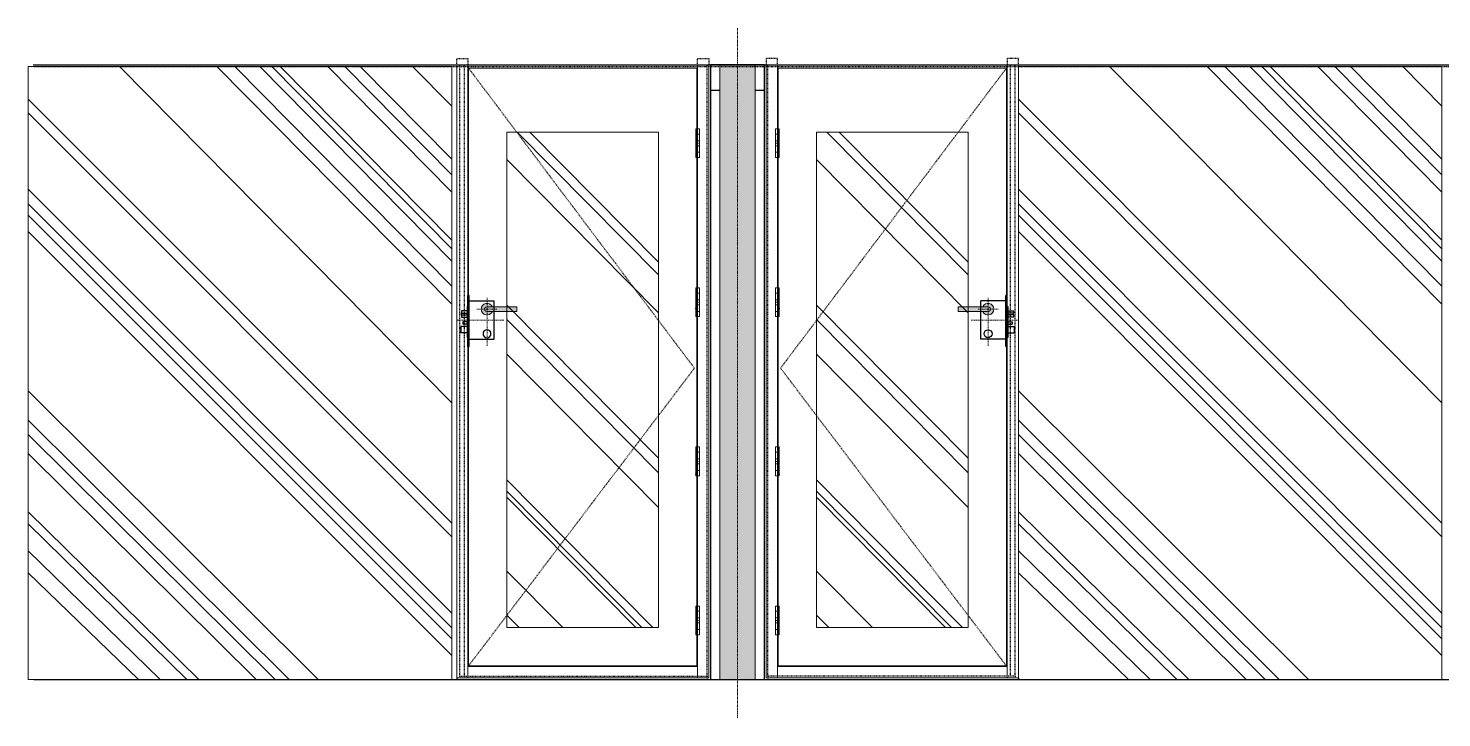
# Model space of a CAD drawing. Header units: inches. Extents: x -395 to 792, y -235 to 476.
# Drawn here: x -114.2 to 107.3, y 367.8 to 475.8 of the extents above; entities that cross this region are included whole.
import ezdxf

# ---------------------------------------------------------------- set-up
doc = ezdxf.new("R2010")
doc.units = ezdxf.units.IN
doc.header["$LTSCALE"] = 0.25
doc.header["$MEASUREMENT"] = 0
for name, pattern in [('CENTER', [2, 1.25, -0.25, 0.25, -0.25]), ('DASHDOT', [1, 0.5, -0.25, 0, -0.25]), ('HIDDEN', [0.375, 0.25, -0.125]), ('PHANTOM2', [1.25, 0.625, -0.125, 0.125, -0.125, 0.125, -0.125])]:
    doc.linetypes.add(name, pattern=pattern)
for name, color, linetype in [('IWC_0', 7, 'Continuous'), ('IWC_02', 9, 'Continuous'), ('IWC_02_A', 8, 'Continuous'), ('IWC_04', 252, 'Continuous'), ('IWC_11', 150, 'PHANTOM2')]:
    doc.layers.add(name, color=color, linetype=linetype)
for name, color, linetype, lineweight in [('IWC_01', 4, 'Continuous', 15), ('IWC_03', 5, 'HIDDEN', 30), ('IWC_07', 3, 'CENTER', 15), ('IWC_07_A', 62, 'CENTER', 5), ('IWC_08', 42, 'Continuous', 15)]:
    doc.layers.add(name, color=color, linetype=linetype, lineweight=lineweight)
doc.layers.add('IWC_12', color=1, linetype='Continuous', lineweight=15, plot=False)

# ---------------------------------------------------------------- blocks, each defined once
blk = doc.blocks.new('GLASS_EF01')
at = {"layer": 'IWC_04', "color": 254}
for points in [[(16.51, 96), (-0.75, 79.3)], [(19.93, 96), (-0.75, 75.84)], [(24.09, 96), (-0.75, 71.63)], [(25.97, 96), (-0.75, 69.73)], [(34.96, 96), (-0.75, 60.63)], [(37.93, 96), (-0.75, 57.63)], [(40.12, 96), (-0.75, 55.41)], [(44.69, 96), (-0.75, 50.79)], [(65.62, 92.23), (-0.75, 25.84)], [(65.62, 89.66), (-0.75, 23.27)], [(65.62, 87.9), (-0.75, 21.51)], [(65.62, 85.6), (-0.75, 19.21)], [(65.62, 73.66), (-0.75, 7.27)], [(65.62, 71.5), (-0.75, 5.11)], [(65.62, 52.68), (13.55, 0)], [(65.62, 37.24), (28.81, 0)], [(65.62, 34.39), (31.63, 0)], [(65.62, 30.46), (35.52, 0)], [(65.62, 28.57), (37.39, 0)], [(65.62, 27.21), (38.72, 0)], [(65.62, 19.69), (46.16, 0)], [(65.62, 16.97), (48.85, 0)], [(65.62, 14.52), (51.27, 0)], [(65.62, 6.22), (59.47, 0)]]:
    blk.add_lwpolyline(points, dxfattribs=at)
at = {"layer": 'IWC_12'}
blk.add_lwpolyline([(-0.75, 96), (65.62, 96), (65.62, 0), (-0.75, 0)], close=True, dxfattribs=at)
blk = doc.blocks.new('HD_A16A')
at = {"layer": 'IWC_08'}
h = blk.add_hatch(color=254, dxfattribs=at)
edge = h.paths.add_edge_path()
edge.add_line((4.69, 0.37), (0.83, 0.37))
edge.add_arc((0, 0), 0.915, 24.1004, 335.8996)
edge.add_line((0.83, -0.37), (4.69, -0.37))
edge.add_line((4.69, -0.37), (4.69, 0.37))
at = {"layer": 'IWC_01', "linetype": 'ByBlock'}
for p, q in [((0.04, 0.37), (4.69, 0.37)), ((4.69, -0.37), (4.69, 0.37)), ((0.04, -0.37), (4.69, -0.37))]:
    blk.add_line(p, q, dxfattribs=at)
for radius, start, end in [(0.915, 24.1004, 335.8996), (0.375, 84.4009, 275.5991)]:
    blk.add_arc((0, 0), radius, start, end, dxfattribs=at)
blk = doc.blocks.new('IMP_1176')
at = {"layer": 'IWC_03', "linetype": 'ByBlock', "ltscale": 2}
for p, q in [((0.06, 5.5), (0.28, 5.5)), ((0.06, -2.5), (0.28, -2.5))]:
    blk.add_line(p, q, dxfattribs=at)
at = {"layer": 'IWC_03', "linetype": 'ByBlock'}
for p, q in [((-0.03, 3.37), (-1.03, 3.37)), ((-0.03, 2.4), (-1.03, 2.4)), ((0.06, 4.09), (-0.03, 4.09)), ((0.28, 4.38), (4.17, 4.38)), ((-0.89, 0.54), (-0.94, 0.59)), ((-0.89, 0.29), (-0.94, 0.25)), ((-0.91, 0.5), (-0.91, 0.34)), ((-0.89, 0.54), (-0.03, 0.54)), ((-0.89, 0.54), (-0.89, 0.53)), ((-0.89, 0.53), (-0.03, 0.53)), ((-0.89, 0.31), (-0.03, 0.31)), ((-0.89, 0.31), (-0.89, 0.29)), ((-0.89, 0.29), (-0.03, 0.29)), ((-0.86, 0.53), (-0.87, 0.53)), ((-0.87, 0.31), (-0.86, 0.31)), ((-0.74, 1.66), (-0.74, 2.03)), ((-0.03, 2.03), (-0.74, 2.03)), ((-0.03, 1.66), (-0.74, 1.66)), ((0.06, -0.78), (-0.03, -0.78)), ((0.28, -1.62), (4.17, -1.62))]:
    blk.add_line(p, q, dxfattribs=at)
for points in [[(0.06, 5.5), (0.06, -2.5)], [(0.28, 5.5), (0.28, -2.5)], [(-1.03, 2.4), (-1.03, 3.37)], [(-0.03, -0.78), (-0.03, 4.09)], [(4.17, 4.38), (4.17, -1.62)]]:
    blk.add_lwpolyline(points, dxfattribs=at)
for points in [[(-0.94, 0.59), (-0.94, 0.84, -0.414214), (-0.88, 0.91), (-0.03, 0.91)], [(-0.03, -0.07), (-0.88, -0.07, -0.414214), (-0.94, 0), (-0.94, 0.25)]]:
    blk.add_lwpolyline(points, format="xyb", dxfattribs=at)
blk.add_circle((3.06, 3.51), 0.625, dxfattribs=at)
for centre, start, end in [((-0.87, 0.5), 90, 180), ((-0.87, 0.34), 180, 270)]:
    blk.add_arc(centre, 0.0312, start, end, dxfattribs=at)
at = {"layer": 'IWC_07', "linetype": 'DASHDOT', "ltscale": 0.5}
for p, q in [((3.06, 5.38), (3.06, -2.16)), ((1.49, -0.34), (4.67, -0.34))]:
    blk.add_line(p, q, dxfattribs=at)
at = {"layer": 'IWC_07', "linetype": 'DASHDOT'}
blk.add_line((-1.66, 1.38), (5.73, 1.38), dxfattribs=at)
at = {"layer": 'IWC_01', "color": 0, "linetype": 'ByBlock'}
blk.add_blockref('HD_A16A', (3.06, -0.34), dxfattribs=at)
blk = doc.blocks.new('IWC_HAGER.BB1279_EF01')
at = {"layer": 'IWC_01', "color": 0, "linetype": 'ByBlock'}
blk.add_lwpolyline([(-2.25, -0.3), (2.25, -0.3), (2.25, 0.3), (-2.25, 0.3)], close=True, dxfattribs=at)
for points in [[(-1.43, -0.3), (-1.43, 0.3)], [(-0.39, -0.3), (-0.39, 0.3)], [(0.39, -0.3), (0.39, 0.3)], [(1.43, -0.3), (1.43, 0.3)]]:
    blk.add_lwpolyline(points, dxfattribs=at)
at = {"layer": 'IWC_07_A'}
blk.add_line((-2.48, 0), (2.48, 0), dxfattribs=at)
blk.add_lwpolyline([(0, -0.3), (0, 0.3)], dxfattribs=at)
blk = doc.blocks.new('*U65')
at = {"layer": 'IWC_02', "color": 0, "linetype": 'ByBlock', "rotation": 90}
blk.add_blockref('IWC_HAGER.BB1279_EF01', (0, -0.74), dxfattribs=at)
blk = doc.blocks.new('Jamb.1_EF02')
at = {"layer": 'IWC_01'}
for points in [[(-0.75, 96), (1, 96), (1, 0), (-0.75, 0)], [(1, 96), (37, 96), (37, 94.25), (1, 94.25)], [(37, 96), (38.75, 96), (38.75, 0), (37, 0)], [(1.13, 94.12), (36.88, 94.12), (36.88, 0.5), (1.13, 0.5)], [(30.88, 10.5), (7.14, 10.5), (7.14, 88.12), (30.88, 88.12)]]:
    blk.add_lwpolyline(points, close=True, dxfattribs=at)
at = {"layer": 'IWC_02_A'}
blk.add_lwpolyline([(38.75, 96), (38.75, 96.25)], dxfattribs=at)
at = {"layer": 'IWC_03'}
for points in [[(-0.5, 95.75), (-0.5, 96.25)], [(38.25, 95.75), (-0.5, 95.75)], [(-0.5, 95.75), (-0.5, 0)], [(37.5, 95.75), (37.5, 0)], [(38.25, 95.75), (38.25, 96)], [(38.25, 95.75), (38.25, 0)], [(36.88, 94.12), (1.5, 47.5), (36.88, 0.5)], [(1, 0), (1, -1), (-0.75, -1), (-0.75, 0)], [(38.75, 0), (38.75, -1), (37, -1), (37, 0)]]:
    blk.add_lwpolyline(points, dxfattribs=at)
for p in [(1.3, 64.08), (1.3, 38.17)]:
    blk.add_point(p, dxfattribs=at)
at = {"layer": 'IWC_01', "xscale": -1}
blk.add_blockref('IMP_1176', (37.06, 38.59), dxfattribs=at)
at = {"layer": 'IWC_02'}
for p in [(1, 87.74), (1, 62.83), (1, 37.91), (1, 12.99)]:
    blk.add_blockref('*U65', p, dxfattribs=at)

msp = doc.modelspace()

# ---------------------------------------------------------------- hatches: boundary and pattern name
at = {"layer": 'IWC_08'}
msp.add_hatch(color=254, dxfattribs=at).paths.add_polyline_path([(-0.31545, 373.8496), (-5.81545, 373.8496), (-5.81545, 470.0996), (-0.31545, 470.0996)])

# ---------------------------------------------------------------- linework, layer by layer
at = {"layer": 'IWC_0'}
for points in [[(-113.44045, 470.0996), (303.04038, 470.0996)], [(-113.31545, 373.8496), (303.04038, 373.8496)]]:
    msp.add_lwpolyline(points, dxfattribs=at)
at = {"layer": 'IWC_01'}
msp.add_lwpolyline([(-0.31545, 373.8496), (-5.81545, 373.8496), (-5.81545, 470.0996), (-0.31545, 470.0996)], close=True, dxfattribs=at)
at = {"layer": 'IWC_02'}
msp.add_lwpolyline([(-7.31545, 373.8496), (1.18455, 373.8496), (1.18455, 470.0996), (-7.31545, 470.0996)], close=True, dxfattribs=at)
for points in [[(-5.81545, 466.0996), (-7.31545, 466.0996)], [(1.18455, 466.0996), (-0.31545, 466.0996)]]:
    msp.add_lwpolyline(points, dxfattribs=at)
at = {"layer": 'IWC_04', "color": 254}
for points in [[(-15.45084, 437.21344), (-37.5795, 459.5996)], [(-15.45084, 439.18724), (-35.6284, 459.5996)], [(33.05955, 437.21344), (10.93089, 459.5996)], [(33.05955, 439.18724), (12.88199, 459.5996)], [(-15.45084, 431.26361), (-39.19045, 455.27947)], [(33.05955, 431.26361), (9.31994, 455.27947)], [(-15.45084, 408.48406), (-39.19045, 432.49991)], [(33.05955, 408.48406), (9.31994, 432.49991)], [(-15.45084, 406.22054), (-39.19045, 430.2364)], [(33.05955, 406.22054), (9.31994, 430.2364)], [(-15.45084, 400.78314), (-39.19045, 424.79899)], [(33.05955, 400.78314), (9.31994, 424.79899)], [(-16.32418, 381.9746), (-39.19045, 405.10695)], [(-18.05002, 381.9746), (-39.19045, 403.36103)], [(32.18621, 381.9746), (9.31994, 405.10695)], [(30.46037, 381.9746), (9.31994, 403.36103)], [(-18.99747, 381.9746), (-39.19045, 402.40256)], [(29.51292, 381.9746), (9.31994, 402.40256)], [(-30.44715, 381.9746), (-39.19045, 390.81964)], [(18.06324, 381.9746), (9.31994, 390.81964)], [(-37.28002, 381.9746), (-39.19045, 383.90726)], [(11.23036, 381.9746), (9.31994, 383.90726)]]:
    msp.add_lwpolyline(points, dxfattribs=at)
at = {"layer": 'IWC_07'}
msp.add_lwpolyline([(-3.06545, 475.8496), (-3.06545, 367.8496)], dxfattribs=at)
at = {"layer": 'IWC_11'}
msp.add_lwpolyline([(-113.31545, 469.8496), (303.04038, 469.8496)], dxfattribs=at)

# ---------------------------------------------------------------- block references
at = {"layer": 'IWC_02', "xscale": -1, "rotation": 180}
for p in [(-113.44045, 469.8496), (41.68455, 469.8496)]:
    msp.add_blockref('GLASS_EF01', p, dxfattribs=at)
at = {"layer": 'IWC_03', "rotation": 180}
msp.add_blockref('Jamb.1_EF02', (-8.31545, 470.0996), dxfattribs=at)
at = {"layer": 'IWC_03', "xscale": -1, "rotation": 180}
msp.add_blockref('Jamb.1_EF02', (2.18455, 470.0996), dxfattribs=at)

doc.saveas('drawing.dxf')
